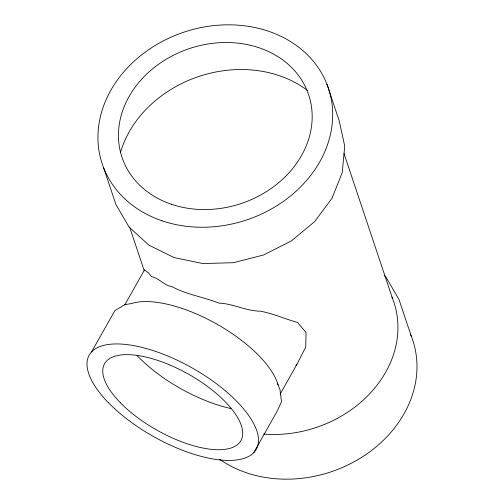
<?xml version="1.0" encoding="UTF-8"?>
<svg xmlns="http://www.w3.org/2000/svg" width="504" height="504" viewBox="0 0 504 504"><rect width="100%" height="100%" fill="white"/><g stroke="black" fill="none" stroke-linecap="round" stroke-linejoin="round"><path stroke-width="0.76" d="M280.199 393.996L296.957 364.291L305.714 347.086L306.06 332.47L297.448 322.39C284.842 319.007 273.212 313.488 260.234 311.157C246.047 311.075 233.276 303.597 219.013 303.15C203.616 296.982 186.877 294.733 172.122 286.719C164.26 285.655 159.302 278.208 151.521 276.608L148.768 273.099L144.478 269.968L144.251 270.78L129.629 227.09M91.545 351.981L114.855 310.659L124.671 304.693L131.607 303.515A90.077 36.981 29.4 0 1 215.536 323.366A90.077 36.981 29.4 0 1 278.069 384.873M124.671 305.071L144.478 269.968M253.909 452.409L277.225 411.088L281.509 401.701L279.966 389.529L277.446 383.191M295.867 365.4L296.957 364.291M384.155 275.404L385.85 276.954L398.96 299.408L411.239 336.105M326.945 84.174L339.224 120.872L344.723 146.173L342.241 172.607L331.953 198.362L314.553 221.697L291.224 241.007L263.56 254.986L233.44 262.685L202.923 263.567L174.082 257.576L148.894 245.12L129.068 227.046L115.958 204.593L103.679 167.895M344.024 153.581L392.477 298.387M391.904 296.969A113.425 94.147 -18.5 0 1 370.056 393.372A113.425 94.147 -18.5 0 1 263.63 434.064M230.895 408.542A90.077 36.981 29.4 0 1 137.17 355.648M120.62 151.994A113.425 94.147 -18.5 0 1 199.597 76.224A113.425 94.147 -18.5 0 1 307.818 90.726M410.672 334.7A119.259 98.986 -18.5 0 1 363.523 456.145A119.259 98.986 -18.5 0 1 219.725 459.371M171.341 204.246A98.431 81.698 -18.5 0 0 312.052 112.335A98.431 81.698 -18.5 0 0 162.546 61.526A98.431 81.698 -18.5 0 0 171.341 204.246M120.248 402.614A78.278 32.136 29.4 0 0 239.06 443.18A78.278 32.136 29.4 0 0 158.873 360.795A78.278 32.136 29.4 0 0 120.248 402.614M108.366 402.639A95.905 39.375 29.4 0 0 253.966 452.447A95.905 39.375 29.4 0 0 155.849 351.502A95.905 39.375 29.4 0 0 108.366 402.639M161.998 220.79A119.259 98.986 -18.5 0 0 332.527 109.469A119.259 98.986 -18.5 0 0 151.408 47.849A119.259 98.986 -18.5 0 0 161.998 220.79"/></g></svg>
